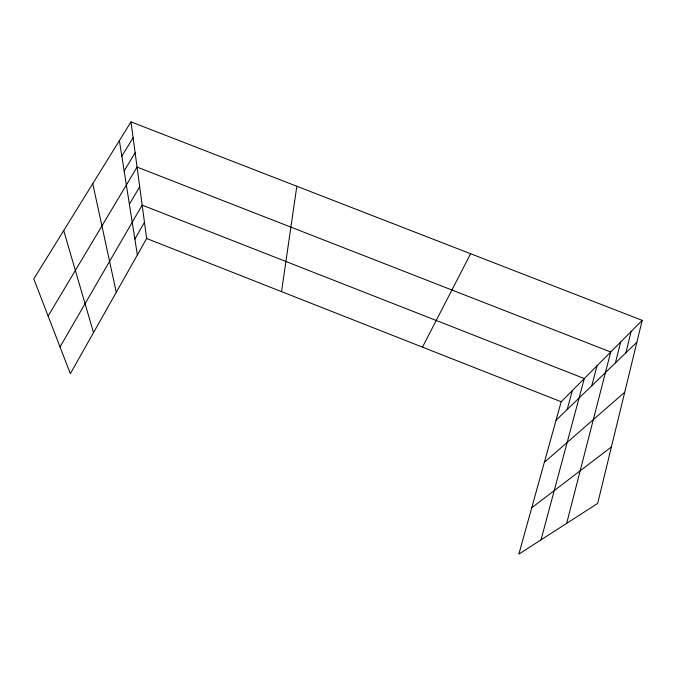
<?xml version="1.0" encoding="UTF-8"?>
<svg xmlns="http://www.w3.org/2000/svg" width="676" height="676" viewBox="0 0 676 676"><rect width="100%" height="100%" fill="white"/><g stroke="black" fill="none" stroke-linecap="round" stroke-linejoin="round"><path stroke-width="1.01" d="M281.537 291.635L296.815 186.255M642.2 320.356L597.677 503.417L518.855 554.126L561.181 401.772L642.2 320.356L130.992 121.874L33.8 278.892L70.338 373.701L146.641 238.501L130.992 121.874M625.849 352.847L631.164 331.451M615.38 362.97L620.678 341.988M566.657 523.368L610.715 352.002L137.059 167.073L48.131 316.064M591.779 385.751L597.043 365.733M541.011 539.87L584.292 378.552L142.163 205.115L60.029 346.932M567.181 409.512L572.361 390.534M422.475 347.143L470.597 253.728M134.87 239.127L144.47 222.336M129.386 204.279L139.695 186.737M124.147 170.952L135.132 152.751M121.824 156.181L133.121 137.701M556.044 420.269L636.893 342.183M544.357 462.333L624.717 392.232M531.725 507.786L611.408 446.946M146.641 238.501L561.181 401.772M63.721 230.55L93.516 332.634M92.773 183.627L116.28 292.294M119.382 140.642L137.363 254.936"/></g></svg>
